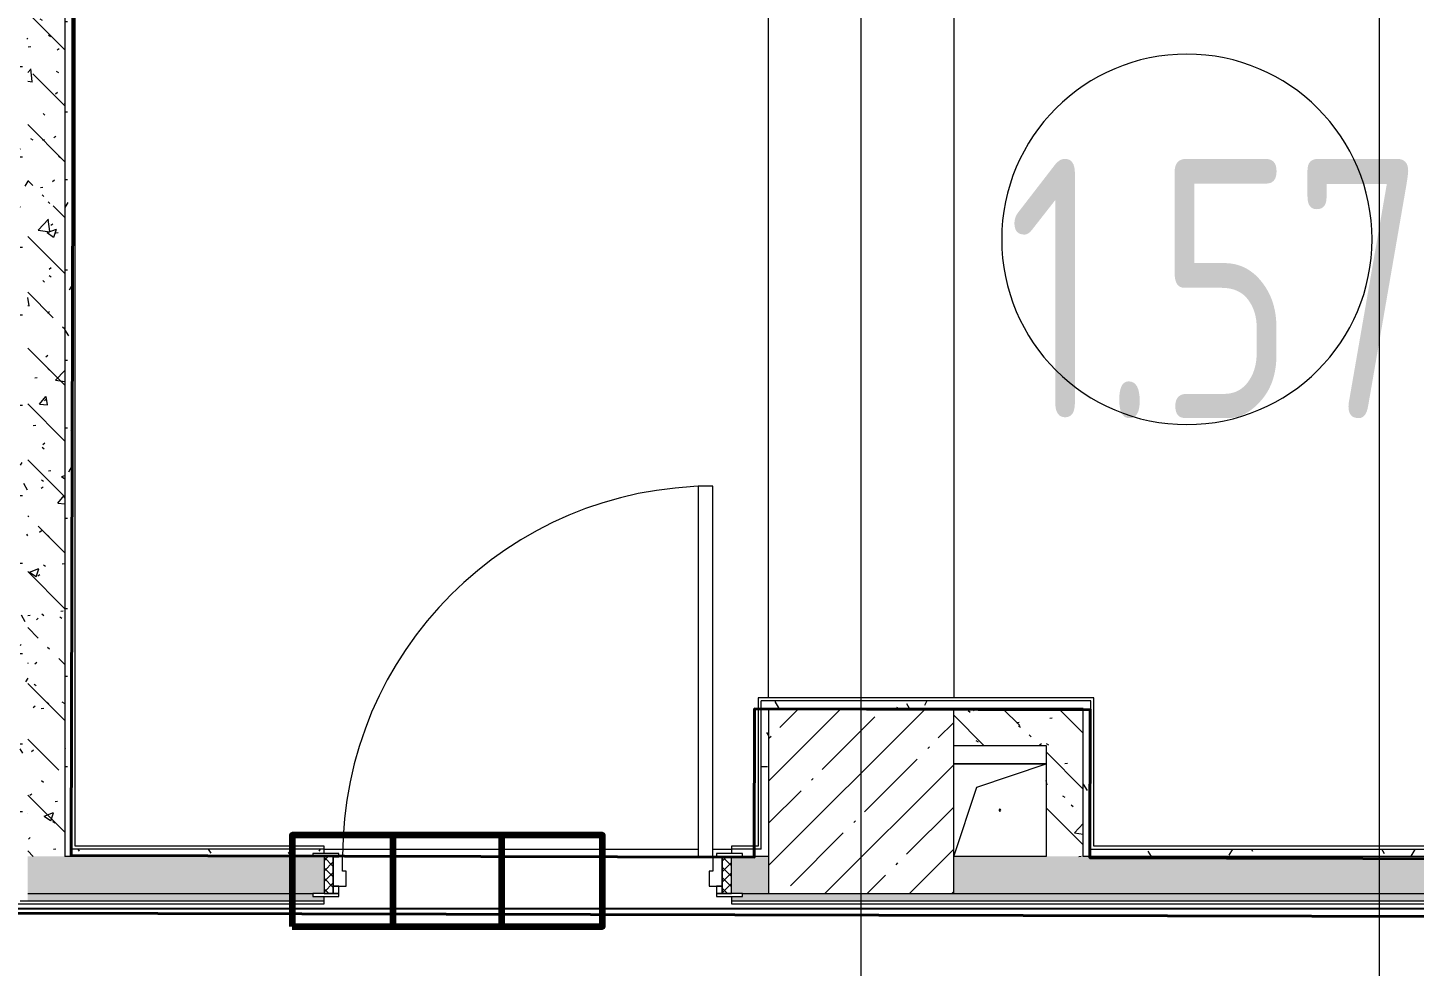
# Model space of a CAD drawing. Header units: millimetres. Extents: x -249154 to 415037, y -45458 to 354837.
# Drawn here: x 68375 to 72118, y 22367 to 24902 of the extents above; entities that cross this region are included whole.
import ezdxf

# ---------------------------------------------------------------- set-up
doc = ezdxf.new("R2010")
doc.units = ezdxf.units.MM
for name, color, linetype, lineweight in [('1) FK9 Плитка кухня', 102, 'Continuous', 40), ('5.5) Перег WD5', 3, 'Continuous', 60), ('501 заделка отвертсии ком', 5, 'Continuous', 158), ('A-AREA-IDEN', 7, 'Continuous', 9), ('A-DOOR-2', 7, 'Continuous', 5), ('A-DOOR-FRAM-2', 7, 'Continuous', 5), ('A-FLOR', 7, 'Continuous', 9), ('A-GENM', 7, 'Continuous', 9), ('A-WALL', 7, 'Continuous', 5), ('I-WALL', 7, 'Continuous', 5), ('S-COLS', 7, 'Continuous', 9), ('S-COLS-1', 7, 'Continuous', 5), ('Оси', 7, 'Continuous', 9)]:
    doc.layers.add(name, color=color, linetype=linetype, lineweight=lineweight)
for name, color, linetype, lineweight, true_color in [('A-DOOR-1', 7, 'Continuous', 5, 0xc0c0c0), ('A-DOOR-FRAM-1', 7, 'Continuous', 5, 0xc0c0c0), ('A-WALL-1', 9, 'Continuous', 5, 0x808080), ('A-WALL-FNSH-1', 9, 'Continuous', 5, 0x808080)]:
    doc.layers.add(name, color=color, linetype=linetype, lineweight=lineweight, true_color=true_color)
doc.styles.add('ISOCPEUR_1', font='isocpeur.ttf', dxfattribs={"height": 350})
doc.styles.add('СПДС', font='ГОСТ тип А.ttf', dxfattribs={"width": 0.9})
doc.dimstyles.new('ISO-2_0_0_9К_Средний_округл2', dxfattribs={"dimscale": 304.8, "dimtxt": 199.196235, "dimasz": 0.492126, "dimexe": 0.393701, "dimexo": 0, "dimgap": 0, "dimtad": 1, "dimdec": 0, "dimrnd": 10, "dimzin": 0, "dimdsep": 46, "dimtxsty": 'ISOCPEUR_1', "dimblk1": 'OBLIQUE', "dimblk2": 'OBLIQUE', "dimsah": 1, "dimcen": 0.09, "dimdle": 0.393701, "dimazin": 0, "dimtfac": 1, "dimtdec": 4, "dimtix": 1, "dimtmove": 0, "dimatfit": 3, "dimfxl": 1, "dimtvp": 1, "dimtolj": 1, "dimtzin": 0, "dimarcsym": 2})
pattern_1 = [(135, (64.7, -136.06), (-150.8683, -150.8683), [213.36, -35.56, 7.112, -35.56]), (135, (64.7, 14.71), (-150.8683, -150.8683), []), (50, (64.7, -136.06), (255.05767, -22.3145), [26.67, -293.37]), (355, (64.7, -136.06), (-49.3404, 267.4791), [21.336, -234.696]), (100.451, (85.96, -137.92), (205.7195, 245.16356), [22.666, -249.326]), (46.184, (64.7, -64.94), (379.511, -58.86), [40.005, -440.055]), (96.636, (96.33, -69.85), (332.3634, 346.3991), [33.999, -373.989]), (351.184, (64.7, -64.94), (332.3669, 346.3953), [32.004, -352.044]), (21, (100.26, -82.72), (212.26017, -143.1711), [26.67, -293.37]), (326, (100.26, -82.72), (86.5224, 257.8632), [21.336, -234.696]), (71.451, (117.95, -94.65), (298.78395, 114.6901), [22.666, -249.326]), (37.5, (64.7, -136.06), (4.32385, 118.37751), [6.706, -225.146, 6.706, -231.546, -235.585]), (37.5, (64.7, -136.06), (4.32385, 118.37751), [-470.103, 6.706, -228.879]), (7.5, (64.7, -136.06), (93.54758, 140.2533), [6.706, -129.134, 6.706, -219.812, -89.789]), (7.5, (64.7, -136.06), (93.54758, 140.2533), [-362.356, 6.706, -83.083]), (327.5, (-14.6, -136.06), (189.82734, -8.02019), [6.706, -82.194, 6.706, -270.662, -368.046]), (327.5, (-14.6, -136.06), (189.82734, -8.02019), [-366.268, 6.706, -361.34]), (317.5, (-50.16, -136.06), (207.38114, 35.59764), [6.706, -108.864, 6.706, -177.495, -261.366]), (317.5, (-50.16, -136.06), (207.38114, 35.59764), [-299.771, 6.706, -254.66])]
pattern_2 = [(0, (64.7, -136.06), (243.84, 60.96), [20.117, -162.763, 20.117, -162.763, -975.36]), (0, (64.7, -136.06), (243.84, 60.96), [-365.76, 20.117, -345.643, 20.117, -162.763, -426.72]), (0, (64.7, -136.06), (243.84, 60.96), [-914.4, 20.117, -101.803, 20.117, -284.683]), (120, (156.14, -105.58), (-174.71291, 180.691634), [20.117, -162.763, 20.117, -162.763, -975.36]), (120, (156.14, -105.58), (-174.71291, 180.691634), [-365.76, 20.117, -345.643, 20.117, -162.763, -426.72]), (120, (156.14, -105.58), (-174.71291, 180.691634), [-914.4, 20.117, -101.803, 20.117, -284.683]), (240, (186.62, 16.34), (-69.12709, -241.651634), [20.117, -162.763, 20.117, -162.763, -975.36]), (240, (186.62, 16.34), (-69.12709, -241.651634), [-365.76, 20.117, -345.643, 20.117, -162.763, -426.72]), (240, (186.62, 16.34), (-69.12709, -241.651634), [-914.4, 20.117, -101.803, 20.117, -284.683])]

# ---------------------------------------------------------------- blocks, each defined once
blk = doc.blocks.new('BSC_Колонна _Прямоугольная - 500х500-V50-Объем проектирования 1 этажа')
at = {"layer": 'S-COLS-1'}
h = blk.add_hatch(dxfattribs=at)
h.set_pattern_fill('FP_74', color=256, style=0, pattern_type=2)
h.set_pattern_definition([(45, (-70560, -22950), (-114.04925, 114.04925), []), (45, (-70445.95, -22950), (-114.04925, 114.04925), [201.613, -40.323, 6.706, -33.617])])
h.paths.add_polyline_path([(103.4, -250), (250, -250), (250, 250), (-250, 250), (-250, -250)])
for p, q in [((250, 250), (-250, 250)), ((-250, 250), (-250, -250)), ((250, -250), (250, 250)), ((-250, -250), (250, -250))]:
    blk.add_line(p, q, dxfattribs=at)
blk = doc.blocks.new('GM_Отверстие прямоугольное _в плите_ - Отверстие-21605184-Объем проектирования 1 этажа')
at = {"layer": 'A-GENM'}
for p, q in [((-125, 125), (125, 125)), ((125, 125), (-125, 125)), ((-62.5, 62.5), (125, 125)), ((-125, -125), (-62.5, 62.5))]:
    blk.add_line(p, q, dxfattribs=at)
for start, end in [(360, 180), (180, 360)]:
    blk.add_arc((0, 0), 2.5, start, end, dxfattribs=at)
blk = doc.blocks.new('110_Дверь_СКБ_1Ст_Внутренняя1 - Д-11 1100x2100h_кладовые _все__ коридор _между помещениями блока столовой__ моечные _все_-V214-Объем проектирования 1 этажа')
at = {"layer": 'A-DOOR-2'}
h = blk.add_hatch(dxfattribs=at)
h.set_pattern_fill('FP_44', color=256, style=0, pattern_type=2)
h.set_pattern_definition([(135, (1751.41, 114.685), (-14.14214, -14.14214), []), (225, (1751.41, 114.685), (14.14214, -14.14214), [])])
h.paths.add_polyline_path([(537.5, -50), (562.5, -50), (562.5, 50), (537.5, 50), (537.5, 32.3)])
at = {"layer": 'A-DOOR-FRAM-2'}
h = blk.add_hatch(dxfattribs=at)
h.set_pattern_fill('FP_45', color=256, style=0, pattern_type=2)
h.set_pattern_definition([(45, (-371.384, 114.685), (-14.1421, 14.1421), []), (135, (-371.384, 114.685), (-14.1421, -14.1421), [])])
h.paths.add_polyline_path([(-512.5, -50), (-512.5, 50), (-537.5, 50), (-537.2, -50)])
at = {"layer": 'A-DOOR-1'}
for p, q in [((512.5, 1050), (472.5, 1050)), ((472.5, 1050), (472.5, 50)), ((512.5, 50), (512.5, 1050)), ((472.5, 50), (512.5, 50))]:
    blk.add_line(p, q, dxfattribs=at)
blk.add_arc((512.5, 50), 1000, 90, 180, dxfattribs=at)
at = {"layer": 'A-DOOR-FRAM-1'}
for p, q in [((-497.5, 58), (-567.5, 58)), ((-567.5, 58), (-567.5, 50)), ((-567.5, 50), (-497.5, 50)), ((-512.5, 50), (-537.5, 50)), ((-537.5, 50), (-537.5, -50)), ((-487.5, 50), (-512.5, 50)), ((-512.5, 50), (-512.5, -30)), ((-512.5, -50), (-512.5, 50)), ((-497.5, 50), (-512.5, 50)), ((-512.5, 50), (-512.5, 49)), ((-512.5, 49), (-497.5, 49)), ((-497.5, 50), (-497.5, 58)), ((-497.5, 49), (-497.5, 50)), ((-487.5, 10), (-487.5, 50)), ((512.5, 50), (512.5, 10)), ((537.5, 50), (512.5, 50)), ((592.5, 58), (522.5, 58)), ((522.5, 58), (522.5, 50)), ((537.5, 50), (522.5, 50)), ((522.5, 50), (522.5, 49)), ((522.5, 50), (592.5, 50)), ((522.5, 49), (537.5, 49)), ((537.5, -30), (537.5, 50)), ((562.5, 50), (537.5, 50)), ((537.5, 50), (537.5, -50)), ((537.5, 49), (537.5, 50)), ((562.5, -50), (562.5, 50)), ((592.5, 50), (592.5, 58)), ((-477.5, 10), (-487.5, 10)), ((-477.5, -30), (-477.5, 10)), ((512.5, 10), (502.5, 10)), ((502.5, 10), (502.5, -30)), ((-512.5, -30), (-477.5, -30)), ((-497.5, -30), (-512.5, -30)), ((-512.5, -30), (-512.5, -50)), ((-497.5, -50), (-497.5, -30)), ((502.5, -30), (537.5, -30)), ((537.5, -30), (522.5, -30)), ((522.5, -30), (522.5, -50)), ((537.5, -50), (537.5, -30)), ((-497.5, -50), (-567.5, -50)), ((-567.5, -50), (-567.5, -58)), ((-567.5, -58), (-497.5, -58)), ((-537.5, -50), (-512.5, -50)), ((-512.5, -50), (-497.5, -50)), ((-497.5, -58), (-497.5, -50)), ((522.5, -50), (537.5, -50)), ((592.5, -50), (522.5, -50)), ((522.5, -50), (522.5, -58)), ((522.5, -58), (592.5, -58)), ((537.5, -50), (562.5, -50)), ((592.5, -58), (592.5, -50))]:
    blk.add_line(p, q, dxfattribs=at)
blk = doc.blocks.new('Марка_Помещения - Номер-25198446-Объем проектирования 1 этажа')
at = {"layer": 'A-AREA-IDEN'}
for start, end in [(360, 180), (180, 360)]:
    blk.add_arc((0, 0), 2.5, start, end, dxfattribs=at)
blk = doc.blocks.new('_Oblique')
at = {"color": 0, "linetype": 'ByBlock', "lineweight": -2}
blk.add_line((-0.5, -0.5), (0.5, 0.5), dxfattribs=at)
blk = doc.blocks.new('*D2064')
at = {"layer": '5.5) Перег WD5', "color": 0, "lineweight": -2, "transparency": 16777216}
for p, q in [((34274.7, 22501.5), (34274.7, 22643.4)), ((34604.7, 22501.5), (34604.7, 22643.4)), ((34154.7, 22523.4), (34604.7, 22523.4)), ((34604.7, 22523.4), (87153.3, 22523.4))]:
    blk.add_line(p, q, dxfattribs=at)
at = {"layer": 'Defpoints', "color": 0, "transparency": 16777216}
for p in [(34274.7, 22501.5), (34604.7, 22523.4), (34604.7, 22501.5)]:
    blk.add_point(p, dxfattribs=at)
at = {"layer": '5.5) Перег WD5', "color": 0, "lineweight": -2, "transparency": 16777216, "xscale": 304.8, "yscale": 304.8, "zscale": 304.8, "rotation": 180}
blk.add_blockref('_Oblique', (34274.7, 22523.4), dxfattribs=at)
at = {"layer": '5.5) Перег WD5', "color": 0, "lineweight": -2, "transparency": 16777216, "xscale": 304.8, "yscale": 304.8, "zscale": 304.8}
blk.add_blockref('_Oblique', (34604.7, 22523.4), dxfattribs=at)
at = {"layer": '5.5) Перег WD5', "color": 0, "lineweight": 25, "transparency": 16777216, "insert": (86593.3, 22990.1), "char_height": 350, "width": 455.087, "attachment_point": 1, "line_spacing_factor": 1.149209, "style": 'ISOCPEUR_1'}
blk.add_mtext('\\A1;330', dxfattribs=at)

msp = doc.modelspace()

# ---------------------------------------------------------------- hatches: boundary and pattern name
at = {"layer": 'I-WALL'}
h = msp.add_hatch(dxfattribs=at)
h.set_pattern_fill('FP_41', color=256, style=0, pattern_type=2)
h.set_pattern_definition(pattern_1)
h.paths.add_polyline_path([(68474.7, 22663.9), (68474.7, 26763.9), (68374.7, 26763.9), (68374.7, 22663.9)])
h = msp.add_hatch(dxfattribs=at)
h.set_pattern_fill('FP_191', color=256, style=0, pattern_type=2)
h.set_pattern_definition(pattern_2)
h.paths.add_polyline_path([(68474.7, 22683.9), (68494.7, 22683.9), (68494.7, 26743.9), (68474.7, 26743.9), (68474.7, 23083.9)])
h = msp.add_hatch(dxfattribs=at)
h.set_pattern_fill('FP_191', color=256, style=0, pattern_type=2)
h.set_pattern_definition(pattern_2)
h.paths.add_polyline_path([(68354.7, 22543.9), (68374.7, 22543.9), (68374.7, 26723.9), (68354.7, 26723.9), (68354.7, 22683.9)])
h = msp.add_hatch(dxfattribs=at)
h.set_pattern_fill('FP_191', color=256, style=0, pattern_type=2)
h.set_pattern_definition(pattern_2)
h.paths.add_polyline_path([(70874.7, 23063.9), (71224.7, 23063.9), (71224.7, 23083.9), (70354.7, 23083.9), (70356.5, 23063.9), (70436.1, 23063.9)])
h = msp.add_hatch(dxfattribs=at)
h.set_pattern_fill('FP_191', color=256, style=0, pattern_type=2)
h.set_pattern_definition(pattern_2)
h.paths.add_polyline_path([(70374.7, 22683.9), (70374.7, 23063.9), (70354.7, 23063.5), (70354.7, 22683.9)])
h = msp.add_hatch(dxfattribs=at)
h.set_pattern_fill('FP_41', color=256, style=0, pattern_type=2)
h.set_pattern_definition(pattern_1)
h.paths.add_polyline_path([(71224.7, 22963.9), (71224.7, 23063.9), (70874.7, 23063.9), (70874.7, 22963.9), (71124.7, 22963.9)])
h = msp.add_hatch(dxfattribs=at)
h.set_pattern_fill('FP_191', color=256, style=0, pattern_type=2)
h.set_pattern_definition(pattern_2)
h.paths.add_polyline_path([(71224.7, 22683.9), (71244.7, 22684), (71244.7, 23083.9), (71224.7, 23083.9), (71224.7, 22684.3)])
h = msp.add_hatch(dxfattribs=at)
h.set_pattern_fill('FP_41', color=256, style=0, pattern_type=2)
h.set_pattern_definition(pattern_1)
h.paths.add_polyline_path([(71224.7, 22663.9), (71224.7, 22963.9), (71124.7, 22963.9), (71124.7, 22663.9)])
h = msp.add_hatch(dxfattribs=at)
h.set_pattern_fill('FP_41', color=256, style=0, pattern_type=2)
h.set_pattern_definition(pattern_1)
h.paths.add_polyline_path([(82394.7, 22563.9), (82494.7, 22563.9), (82494.7, 22663.9), (82294.7, 22661.9), (82294.7, 22653.9), (82264.7, 22653.9), (82264.7, 22573.9), (82294.7, 22573.9), (82294.7, 22565.9), (82374.7, 22563.9)])
h.paths.add_polyline_path([(78764.5, 22563.9), (80714.7, 22563.9), (80714.7, 22663.9), (78514.7, 22663.9), (78514.7, 22563.9), (78544.7, 22563.9)])
h.paths.add_polyline_path([(81232.9, 22563.9), (81284.7, 22565.9), (81284.7, 22573.9), (81314.7, 22573.9), (81314.7, 22653.9), (81284.7, 22653.9), (81284.7, 22661.9), (81214.7, 22660.4), (81214.7, 22563.9)])
h.paths.add_polyline_path([(77384.7, 22563.9), (77414.7, 22563.9), (77414.7, 22663.9), (77314.7, 22663.9), (77314.7, 22563.9), (77344.5, 22563.9)])
h.paths.add_polyline_path([(76233.5, 22563.9), (76814.7, 22563.9), (76814.7, 22663.9), (75809.5, 22663.9), (75809.5, 22563.9), (76075.2, 22563.9)])
h.paths.add_polyline_path([(74124.7, 22563.9), (74709.5, 22563.9), (74709.5, 22663.9), (74104.7, 22663.9), (74104.7, 22563.9)])
h.paths.add_polyline_path([(73604.7, 22563.9), (73604.7, 22663.9), (70874.7, 22663.9), (70874.7, 22563.9), (73584.7, 22563.9)])
h.paths.add_polyline_path([(70304.7, 22563.9), (70374.7, 22563.9), (70374.7, 22663.9), (70274.7, 22663.9), (70274.7, 22563.9)])
h.paths.add_polyline_path([(69174.7, 22563.9), (69174.7, 22663.9), (68374.7, 22663.9), (68374.7, 22563.9), (69149.7, 22563.9)])
h = msp.add_hatch(dxfattribs=at)
h.set_pattern_fill('FP_191', color=256, style=0, pattern_type=2)
h.set_pattern_definition(pattern_2)
h.paths.add_polyline_path([(70304.7, 22663.9), (70374.7, 22663.9), (70374.7, 22683.9), (70274.7, 22683.9), (70274.7, 22671.9), (70304.7, 22671.4)])
h.paths.add_polyline_path([(68474.7, 22663.9), (69144.7, 22664.8), (69144.7, 22671.9), (69174.7, 22671.9), (69174.7, 22683.9), (68474.7, 22683.9)])
h = msp.add_hatch(dxfattribs=at)
h.set_pattern_fill('FP_191', color=256, style=0, pattern_type=2)
h.set_pattern_definition(pattern_2)
h.paths.add_polyline_path([(72734.7, 22663.9), (72734.7, 22683.9), (71224.7, 22683.9), (71224.7, 22663.9), (71949.1, 22663.9)])
h = msp.add_hatch(dxfattribs=at)
h.set_pattern_fill('FP_191', color=256, style=0, pattern_type=2)
h.set_pattern_definition(pattern_2)
h.paths.add_polyline_path([(82394.7, 22543.9), (82394.7, 22563.9), (82264.7, 22563.9), (82264.7, 22543.9), (82374.7, 22543.9)])
h.paths.add_polyline_path([(81140.3, 22543.9), (81314.7, 22543.9), (81314.7, 22563.9), (78544.7, 22563.7), (78544.7, 22555.9), (78514.7, 22555.9), (78514.7, 22543.9), (80912, 22543.9)])
h.paths.add_polyline_path([(76814.7, 22543.9), (77414.7, 22543.9), (77414.7, 22555.9), (77384.7, 22555.9), (77384.7, 22563.9), (75839.5, 22563.6), (75839.5, 22555.9), (75809.5, 22555.9), (75809.5, 22543.9), (76314.7, 22543.9)])
h.paths.add_polyline_path([(74124.7, 22543.9), (74709.5, 22543.9), (74709.5, 22555.9), (74679.5, 22555.9), (74679.5, 22563.9), (70304.7, 22563.8), (70304.7, 22555.9), (70274.7, 22555.9), (70274.7, 22543.9), (74104.7, 22543.9)])
h.paths.add_polyline_path([(69149.7, 22543.9), (69174.7, 22543.9), (69174.7, 22555.9), (69144.7, 22555.9), (69144.7, 22563.9), (68374.7, 22563.9), (68374.7, 22543.9), (69144.7, 22543.9)])

# ---------------------------------------------------------------- linework, layer by layer
at = {"layer": '1) FK9 Плитка кухня', "flags": 128}
msp.add_lwpolyline([(82356, 22478.2), (68336, 22511.1), (68345.9, 26719.1), (67174.4, 26721.9), (67174.3, 26693.9), (66851.8, 26694.6), (66850.9, 26314.6), (66198.9, 26316.1), (66199, 26336.1), (64445.7, 26340.3)], dxfattribs=at)
msp.add_lwpolyline([(68492.4, 22666.8), (70336.4, 22662.4), (70337.3, 23062.4), (71243.3, 23060.3), (71242.4, 22660.3), (72716.4, 22656.8), (72717.3, 23056.8), (73967.3, 23053.9), (73975.1, 26397.9), (73575.1, 26398.8), (73575.8, 26678.8), (70901.8, 26685.1), (70900.6, 26155.1), (70070.2, 26157.1), (70071.4, 26687.1), (68501.8, 26690.7)], close=True, dxfattribs=at)
at = {"layer": '501 заделка отвертсии ком', "ltscale": 0.5}
for points in [[(69088.9, 22475.3), (69654.3, 22475.3), (69654.3, 22721.2), (69088.9, 22721.2)], [(69360.9, 22475.3), (69926.2, 22475.3), (69926.2, 22721.2), (69360.9, 22721.2)]]:
    msp.add_lwpolyline(points, close=True, dxfattribs=at)
at = {"layer": 'A-FLOR'}
for p, q in [((70374.7, 23091.8), (70374.7, 26185.9)), ((70874.7, 26186.1), (70874.7, 23091.9)), ((69174.7, 22671.9), (69174.7, 22683.9)), ((69174.7, 22683.9), (70184.7, 22683.9)), ((70224.7, 22683.9), (70274.7, 22683.9)), ((69174.7, 22543.9), (69174.7, 22555.9)), ((70274.7, 22555.9), (70274.7, 22543.9))]:
    msp.add_line(p, q, dxfattribs=at)
at = {"layer": 'A-WALL'}
for p, q in [((68494.7, 22683.9), (68494.7, 26723.9)), ((70354.7, 22683.9), (70354.7, 23083.9)), ((71244.7, 22683.9), (71244.7, 23083.9)), ((69174.7, 22683.9), (68494.7, 22683.9)), ((70354.7, 22683.9), (70274.7, 22683.9)), ((71244.7, 22683.9), (72734.7, 22683.9))]:
    msp.add_line(p, q, dxfattribs=at)
at = {"layer": 'A-WALL-1'}
for p, q in [((68474.7, 26763.9), (68474.7, 22663.9)), ((71244.7, 23083.9), (70354.7, 23083.9)), ((71224.7, 23063.9), (70874.7, 23063.9)), ((71224.7, 22663.9), (71224.7, 23063.9)), ((70874.7, 22963.9), (71124.7, 22963.9)), ((71124.7, 22963.9), (71124.7, 22663.9)), ((69144.7, 22663.9), (68474.7, 22663.9)), ((70274.7, 22683.9), (70274.7, 22671.9)), ((70374.7, 22663.9), (70304.7, 22663.9)), ((71124.7, 22663.9), (70874.7, 22663.9)), ((72754.7, 22663.9), (71224.7, 22663.9)), ((68354.7, 22543.9), (69174.7, 22543.9)), ((68374.7, 22563.9), (69144.7, 22563.9)), ((70274.7, 22543.9), (74709.5, 22543.9)), ((70304.7, 22563.9), (70374.7, 22563.9)), ((70874.7, 22563.9), (73604.7, 22563.9))]:
    msp.add_line(p, q, dxfattribs=at)
at = {"layer": 'A-WALL-FNSH-1'}
for p, q in [((68502.7, 22691.9), (68502.7, 26715.9)), ((70346.7, 23091.9), (70346.7, 22691.9)), ((71252.7, 23091.9), (70346.7, 23091.9)), ((71252.7, 22691.9), (71252.7, 23091.9)), ((69174.7, 22691.9), (68502.7, 22691.9)), ((69174.7, 22683.9), (69174.7, 22691.9)), ((70346.7, 22691.9), (70274.7, 22691.9)), ((70274.7, 22691.9), (70274.7, 22683.9)), ((72726.7, 22691.9), (71252.7, 22691.9)), ((69174.7, 22535.9), (69174.7, 22543.9)), ((70274.7, 22543.9), (70274.7, 22535.9)), ((68346.7, 22535.9), (69174.7, 22535.9)), ((70274.7, 22535.9), (74709.5, 22535.9))]:
    msp.add_line(p, q, dxfattribs=at)
at = {"layer": 'Оси'}
for points in [[(70624.7, -2042.3), (70624.7, 2957.7), (70624.7, 22262), (70624.7, 27262)], [(72024.7, -2042.3), (72024.7, 2957.7), (72024.7, 22262), (72024.7, 27262)]]:
    msp.add_lwpolyline(points, dxfattribs=at)

# ---------------------------------------------------------------- block references
at = {"layer": 'A-AREA-IDEN', "xscale": 199.9999999999999, "yscale": 199.9999999999999, "zscale": 199.9999999999999}
msp.add_blockref('Марка_Помещения - Номер-25198446-Объем проектирования 1 этажа', (71504.3, 24330.3), dxfattribs=at)
at = {"layer": 'A-DOOR-1'}
msp.add_blockref('110_Дверь_СКБ_1Ст_Внутренняя1 - Д-11 1100x2100h_кладовые _все__ коридор _между помещениями блока столовой__ моечные _все_-V214-Объем проектирования 1 этажа', (69712.2, 22613.9), dxfattribs=at)
at = {"layer": 'A-GENM'}
msp.add_blockref('GM_Отверстие прямоугольное _в плите_ - Отверстие-21605184-Объем проектирования 1 этажа', (70999.7, 22788.9), dxfattribs=at)
at = {"layer": 'S-COLS'}
msp.add_blockref('BSC_Колонна _Прямоугольная - 500х500-V50-Объем проектирования 1 этажа', (70624.7, 22813.9), dxfattribs=at)

# ---------------------------------------------------------------- texts
at = {"layer": 'A-AREA-IDEN', "insert": (71020.5, 24547.5), "char_height": 700, "width": 1212.151, "attachment_point": 1, "style": 'СПДС'}
msp.add_mtext('1.57', dxfattribs=at)

# ---------------------------------------------------------------- dimensions: what is measured, and where the dimension line sits
at = {"layer": '5.5) Перег WD5', "color": 18, "lineweight": 25, "true_color": 0x000000}
dim = msp.add_linear_dim(base=(34604.7, 22523.4), p1=(34274.7, 22501.5), p2=(34604.7, 22501.5), dimstyle='ISO-2_0_0_9К_Средний_округл2', override={"dimasz": 1, "dimpost": '<>', "dimtxsty": 'ISOCPEUR_1', "dimfxl": 330}, dxfattribs=at)
dim.commit()
dim.dimension.update_dxf_attribs({"geometry": '*D2064', "text_midpoint": (86820.8, 22523.4), "dimtype": 160})

doc.saveas('drawing.dxf')
